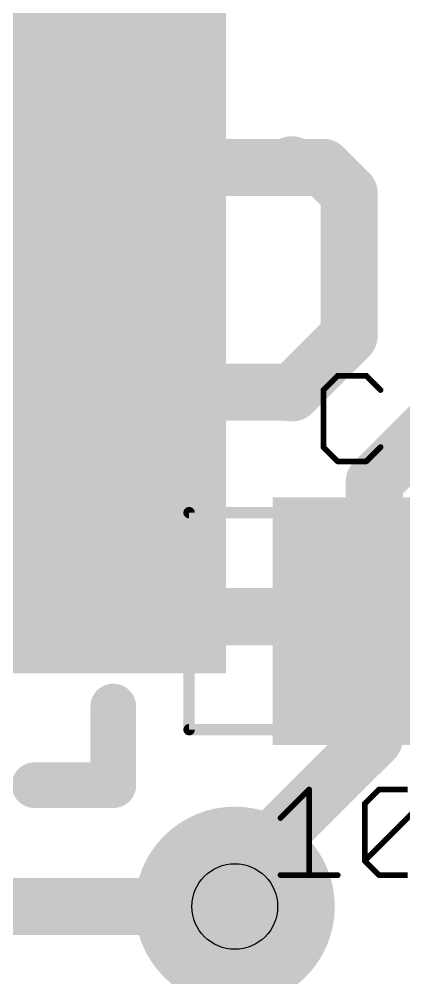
# Model space of a CAD drawing. Extents: x -1.8 to 15.6, y -0.3 to 28.3.
# Drawn here: x 10.472 to 12.181, y 11.112 to 15.38 of the extents above; entities that cross this region are included whole.
import ezdxf

# ---------------------------------------------------------------- set-up
doc = ezdxf.new("R2010")
doc.units = 0
for name, color, linetype in [('1', 12, 'CONTINUOUS'), ('16', 132, 'CONTINUOUS'), ('18', 110, 'CONTINUOUS'), ('21', 53, 'CONTINUOUS'), ('25', 253, 'CONTINUOUS'), ('27', 253, 'CONTINUOUS'), ('29', 253, 'CONTINUOUS'), ('31', 253, 'CONTINUOUS'), ('39', 12, 'CONTINUOUS'), ('44', 253, 'CONTINUOUS'), ('51', 53, 'CONTINUOUS')]:
    doc.layers.add(name, color=color, linetype=linetype)

# ---------------------------------------------------------------- blocks, each defined once
blk = doc.blocks.new('RECT')
blk.add_solid([(-0.5, -0.5), (0.5, -0.5), (-0.5, 0.5), (0.5, 0.5)])
blk = doc.blocks.new('ROUNDV')
at = {"const_width": 0.5}
blk.add_lwpolyline([(0, -0.25, 1), (0, 0.25, 1), (0, -0.25)], format="xyb", dxfattribs=at)

msp = doc.modelspace()

# ---------------------------------------------------------------- linework, layer by layer
at = {"layer": '1', "const_width": 0.254}
for points in [[(11.672, 14.72), (11.684, 14.732)], [(10.89, 14.72), (11.672, 14.72)], [(10.89, 14.72), (11.823, 14.72)], [(11.823, 14.72), (11.938, 14.605)], [(11.938, 14.605), (11.938, 13.97)], [(11.938, 13.97), (11.684, 13.716)], [(10.89, 13.72), (11.68, 13.72)], [(11.68, 13.72), (11.684, 13.716)], [(12.05, 13.32), (12.319, 13.589)], [(12.05, 12.7), (12.05, 13.32)], [(10.89, 12.72), (12.03, 12.72)], [(12.03, 12.72), (12.05, 12.7)], [(12.05, 12.7), (12.05, 12.177)], [(12.05, 12.177), (11.953, 12.08)], [(11.953, 12.08), (11.938, 12.065)], [(11.43, 11.557), (11.938, 12.065)], [(11.43, 11.43), (11.43, 11.557)]]:
    msp.add_lwpolyline(points, dxfattribs=at)
at = {"layer": '1', "const_width": 0.127}
for points in [[(11.7289, 14.6871, 1), (11.6391, 14.7769)], [(10.89, 14.7835, 1), (10.89, 14.6565)], [(10.89, 14.7835, 1), (10.89, 14.6565)], [(11.6271, 14.7649, 1), (11.7169, 14.6751)], [(11.672, 14.6565, 1), (11.672, 14.7835)], [(11.8679, 14.7649, 1), (11.7781, 14.6751)], [(11.823, 14.6565, 1), (11.823, 14.7835)], [(12.0015, 14.605, 1), (11.8745, 14.605)], [(11.8931, 14.5601, 1), (11.9829, 14.6499)], [(11.9829, 13.9251, 1), (11.8931, 14.0149)], [(11.8745, 13.97, 1), (12.0015, 13.97)], [(10.89, 13.7835, 1), (10.89, 13.6565)], [(11.7249, 13.7649, 1), (11.6351, 13.6751)], [(11.68, 13.6565, 1), (11.68, 13.7835)], [(11.6391, 13.7609, 1), (11.7289, 13.6711)], [(11.6391, 13.6711, 1), (11.7289, 13.7609)], [(12.1135, 13.32, 1), (11.9865, 13.32)], [(12.0051, 13.3649, 1), (12.0949, 13.2751)], [(10.89, 12.7835, 1), (10.89, 12.6565)], [(12.0749, 12.7649, 1), (11.9851, 12.6751)], [(12.03, 12.6565, 1), (12.03, 12.7835)], [(12.1135, 12.7, 1), (11.9865, 12.7)], [(12.0051, 12.6551, 1), (12.0949, 12.7449)], [(11.9865, 12.7, 1), (12.1135, 12.7)], [(12.0949, 12.1321, 1), (12.0051, 12.2219)], [(11.9979, 12.0351, 1), (11.9081, 12.1249)], [(11.9865, 12.177, 1), (12.1135, 12.177)], [(11.8931, 12.1099, 1), (11.9829, 12.0201)], [(11.9081, 12.1249, 1), (11.9979, 12.0351)], [(11.9829, 12.0201, 1), (11.8931, 12.1099)], [(11.4935, 11.557, 1), (11.3665, 11.557)], [(11.3851, 11.6019, 1), (11.4749, 11.5121)], [(11.3665, 11.43, 1), (11.4935, 11.43)]]:
    msp.add_lwpolyline(points, format="xyb", dxfattribs=at)
at = {"layer": '16', "const_width": 0.254}
msp.add_lwpolyline([(6.35, 11.43), (11.43, 11.43)], dxfattribs=at)
at = {"layer": '16', "const_width": 0.127}
msp.add_lwpolyline([(11.43, 11.3665, 1), (11.43, 11.4935)], format="xyb", dxfattribs=at)
at = {"layer": '21', "const_width": 0.2032}
for points in [[(10.89, 12.32), (10.89, 11.97)], [(10.54, 11.97), (10.89, 11.97)]]:
    msp.add_lwpolyline(points, dxfattribs=at)
at = {"layer": '21', "const_width": 0.1016}
for points in [[(10.9408, 12.32, 1), (10.8392, 12.32)], [(10.54, 12.0208, 1), (10.54, 11.9192)], [(10.89, 11.9192, 1), (10.89, 12.0208)], [(10.8392, 11.97, 1), (10.9408, 11.97)]]:
    msp.add_lwpolyline(points, format="xyb", dxfattribs=at)
at = {"layer": '25', "const_width": 0.0254}
for points in [[(11.8873, 13.7925), (11.8237, 13.729)], [(12.0144, 13.7925), (11.8873, 13.7925)], [(12.0779, 13.729), (12.0144, 13.7925)], [(11.8237, 13.729), (11.8237, 13.4748)], [(11.8237, 13.4748), (11.8873, 13.4112)], [(12.0144, 13.4112), (12.0779, 13.4748)], [(11.8873, 13.4112), (12.0144, 13.4112)]]:
    msp.add_lwpolyline(points, dxfattribs=at)
at = {"layer": '25', "const_width": 0.0127}
for points in [[(11.8873, 13.7989, 1), (11.8873, 13.7862)], [(11.8917, 13.788, 1), (11.8828, 13.797)], [(12.0189, 13.797, 1), (12.0099, 13.788)], [(12.0144, 13.7862, 1), (12.0144, 13.7989)], [(11.83, 13.729, 1), (11.8174, 13.729)], [(11.8192, 13.7335, 1), (11.8282, 13.7245)], [(12.0734, 13.7245, 1), (12.0824, 13.7335)], [(11.8282, 13.4792, 1), (11.8192, 13.4703)], [(12.0824, 13.4703, 1), (12.0734, 13.4792)], [(11.8174, 13.4748, 1), (11.83, 13.4748)], [(11.8873, 13.4176, 1), (11.8873, 13.4049)], [(11.8828, 13.4067, 1), (11.8917, 13.4157)], [(12.0099, 13.4157, 1), (12.0189, 13.4067)], [(12.0144, 13.4049, 1), (12.0144, 13.4176)]]:
    msp.add_lwpolyline(points, format="xyb", dxfattribs=at)
at = {"layer": '27', "const_width": 0.0254}
for points in [[(11.6332, 11.8239), (11.7603, 11.951)], [(11.7603, 11.951), (11.7603, 11.5697)], [(12.0074, 11.8875), (12.071, 11.951)], [(12.071, 11.951), (12.1981, 11.951)], [(12.0074, 11.6333), (12.0074, 11.8875)], [(12.0074, 11.6333), (12.2616, 11.8875)], [(12.071, 11.5697), (12.0074, 11.6333)], [(11.6332, 11.5697), (11.8874, 11.5697)], [(12.1981, 11.5697), (12.071, 11.5697)]]:
    msp.add_lwpolyline(points, dxfattribs=at)
at = {"layer": '27', "const_width": 0.0127}
for points in [[(11.7667, 11.951, 1), (11.754, 11.951)], [(11.7648, 11.9465, 1), (11.7558, 11.9555)], [(12.071, 11.9574, 1), (12.071, 11.9447)], [(12.0754, 11.9465, 1), (12.0665, 11.9555)], [(12.0138, 11.8875, 1), (12.0011, 11.8875)], [(12.0029, 11.892, 1), (12.0119, 11.883)], [(11.6287, 11.8284, 1), (11.6377, 11.8194)], [(12.0119, 11.6377, 1), (12.0029, 11.6288)], [(12.0029, 11.6377, 1), (12.0119, 11.6288)], [(12.0011, 11.6333, 1), (12.0138, 11.6333)], [(11.6332, 11.5761, 1), (11.6332, 11.5634)], [(11.754, 11.5697, 1), (11.7667, 11.5697)], [(11.8874, 11.5634, 1), (11.8874, 11.5761)], [(12.071, 11.5761, 1), (12.071, 11.5634)], [(12.0665, 11.5652, 1), (12.0754, 11.5742)]]:
    msp.add_lwpolyline(points, format="xyb", dxfattribs=at)
at = {"layer": '39', "const_width": 0.0508}
for points in [[(11.227, 13.183), (14.173, 13.183)], [(11.227, 12.217), (11.227, 13.183)], [(14.173, 12.217), (11.227, 12.217)]]:
    msp.add_lwpolyline(points, dxfattribs=at)
at = {"layer": '39', "const_width": 0.0254}
for points in [[(11.227, 13.1957, 1), (11.227, 13.1703)], [(11.2397, 13.183, 1), (11.2143, 13.183)], [(11.227, 12.2297, 1), (11.227, 12.2043)], [(11.2143, 12.217, 1), (11.2397, 12.217)]]:
    msp.add_lwpolyline(points, format="xyb", dxfattribs=at)
at = {"layer": '44'}
msp.add_circle((11.43, 11.43), 0.1905, dxfattribs=at)

# ---------------------------------------------------------------- block references
at = {"layer": '1'}
for p, xscale, yscale in [((10.89, 15.22), 0.8, 0.3), ((10.89, 14.72), 0.8, 0.3), ((10.89, 14.22), 0.8, 0.3), ((10.89, 13.72), 0.8, 0.3), ((10.89, 13.22), 0.8, 0.3), ((12.05, 12.7), 0.7, 0.9), ((10.89, 12.72), 0.8, 0.3)]:
    msp.add_blockref('RECT', p, dxfattribs=dict(at, xscale=xscale, yscale=yscale))
at = {"layer": '18', "xscale": 0.889, "yscale": 0.889}
msp.add_blockref('ROUNDV', (11.43, 11.43), dxfattribs=at)
msp.add_blockref('ROUNDV', (11.43, 11.43), dxfattribs=at)
at = {"layer": '29'}
for p, xscale, yscale in [((10.89, 15.22), 1.0032, 0.5032), ((10.89, 14.72), 1.0032, 0.5032), ((10.89, 14.22), 1.0032, 0.5032), ((10.89, 13.72), 1.0032, 0.5032), ((10.89, 13.22), 1.0032, 0.5032), ((12.05, 12.7), 0.9032, 1.1032), ((10.89, 12.72), 1.0032, 0.5032)]:
    msp.add_blockref('RECT', p, dxfattribs=dict(at, xscale=xscale, yscale=yscale))
at = {"layer": '31'}
for p, xscale, yscale in [((10.89, 15.22), 0.8, 0.3), ((10.89, 14.72), 0.8, 0.3), ((10.89, 14.22), 0.8, 0.3), ((10.89, 13.72), 0.8, 0.3), ((10.89, 13.22), 0.8, 0.3), ((12.05, 12.7), 0.7, 0.9), ((10.89, 12.72), 0.8, 0.3)]:
    msp.add_blockref('RECT', p, dxfattribs=dict(at, xscale=xscale, yscale=yscale))
at = {"layer": '51', "xscale": 0.3, "yscale": 0.5999}
msp.add_blockref('RECT', (12.296, 12.6951), dxfattribs=at)

doc.saveas('drawing.dxf')
